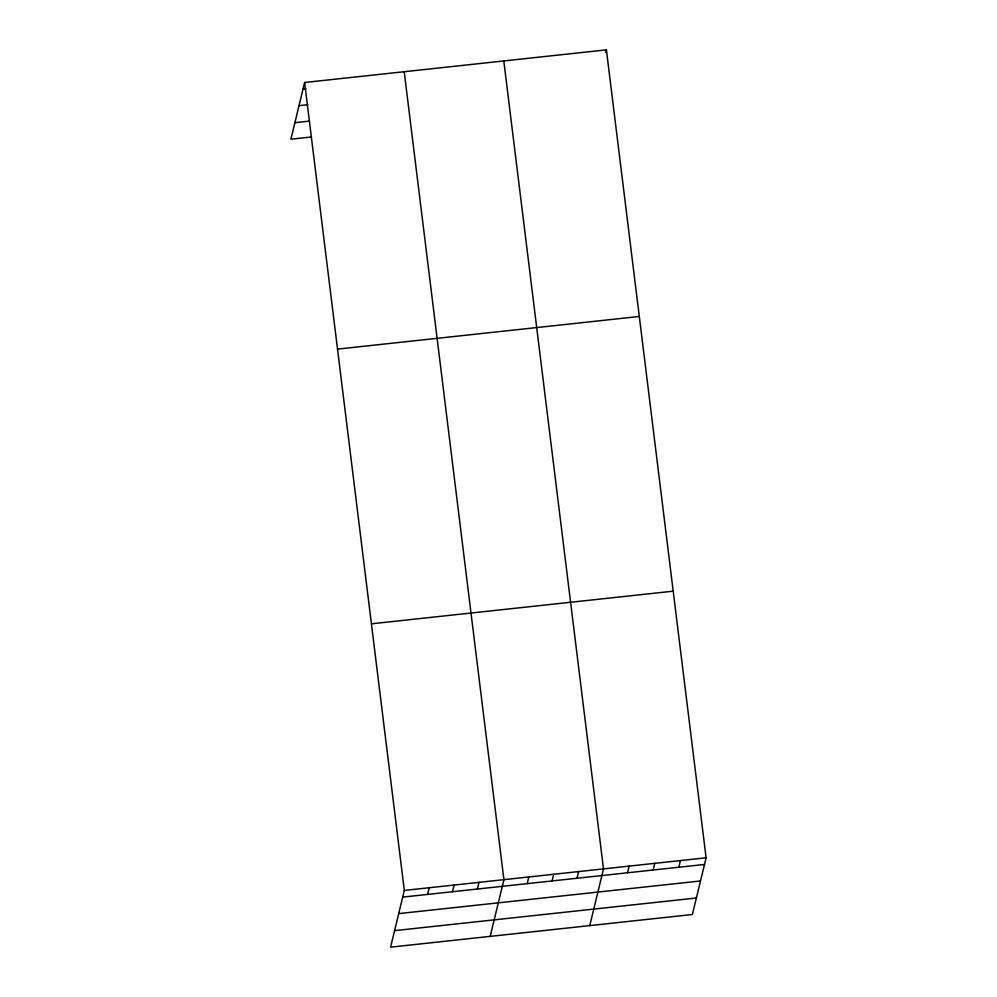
<?xml version="1.0" encoding="UTF-8"?>
<svg xmlns="http://www.w3.org/2000/svg" width="997" height="997" viewBox="0 0 997 997"><rect width="100%" height="100%" fill="white"/><g stroke="black" fill="none" stroke-linecap="round" stroke-linejoin="round"><path stroke-width="1.5" d="M304.621 82.489L404.321 890.433L390.6 947.15L692.379 914.511L706.1 857.794L606.4 49.85L304.621 82.489L290.9 139.206L311.4 136.988M605.752 52.517L606.4 49.85M427.613 894.409L429.221 887.741M452.501 891.717L454.121 885.049M477.401 889.012L479.009 882.357M490.188 936.382L503.909 879.666L404.209 71.722M527.201 883.629L528.809 876.974M552.089 880.937L553.709 874.282M576.989 878.245L578.596 871.59M589.775 925.615L603.497 868.898L503.797 60.942M627.537 872.786L629.144 866.119M653.185 870.007L654.805 863.352M678.845 867.228L680.453 860.573M303.013 89.144L305.942 88.833M299.013 105.67L307.799 104.71M294.9 122.681L309.544 121.098M337.522 349.112L639.301 316.473M371.42 623.81L673.199 591.171M404.321 890.433L706.1 857.794M402.713 897.101L704.493 864.461M398.713 913.613L700.492 880.974M394.6 930.637L696.38 897.998"/></g></svg>
